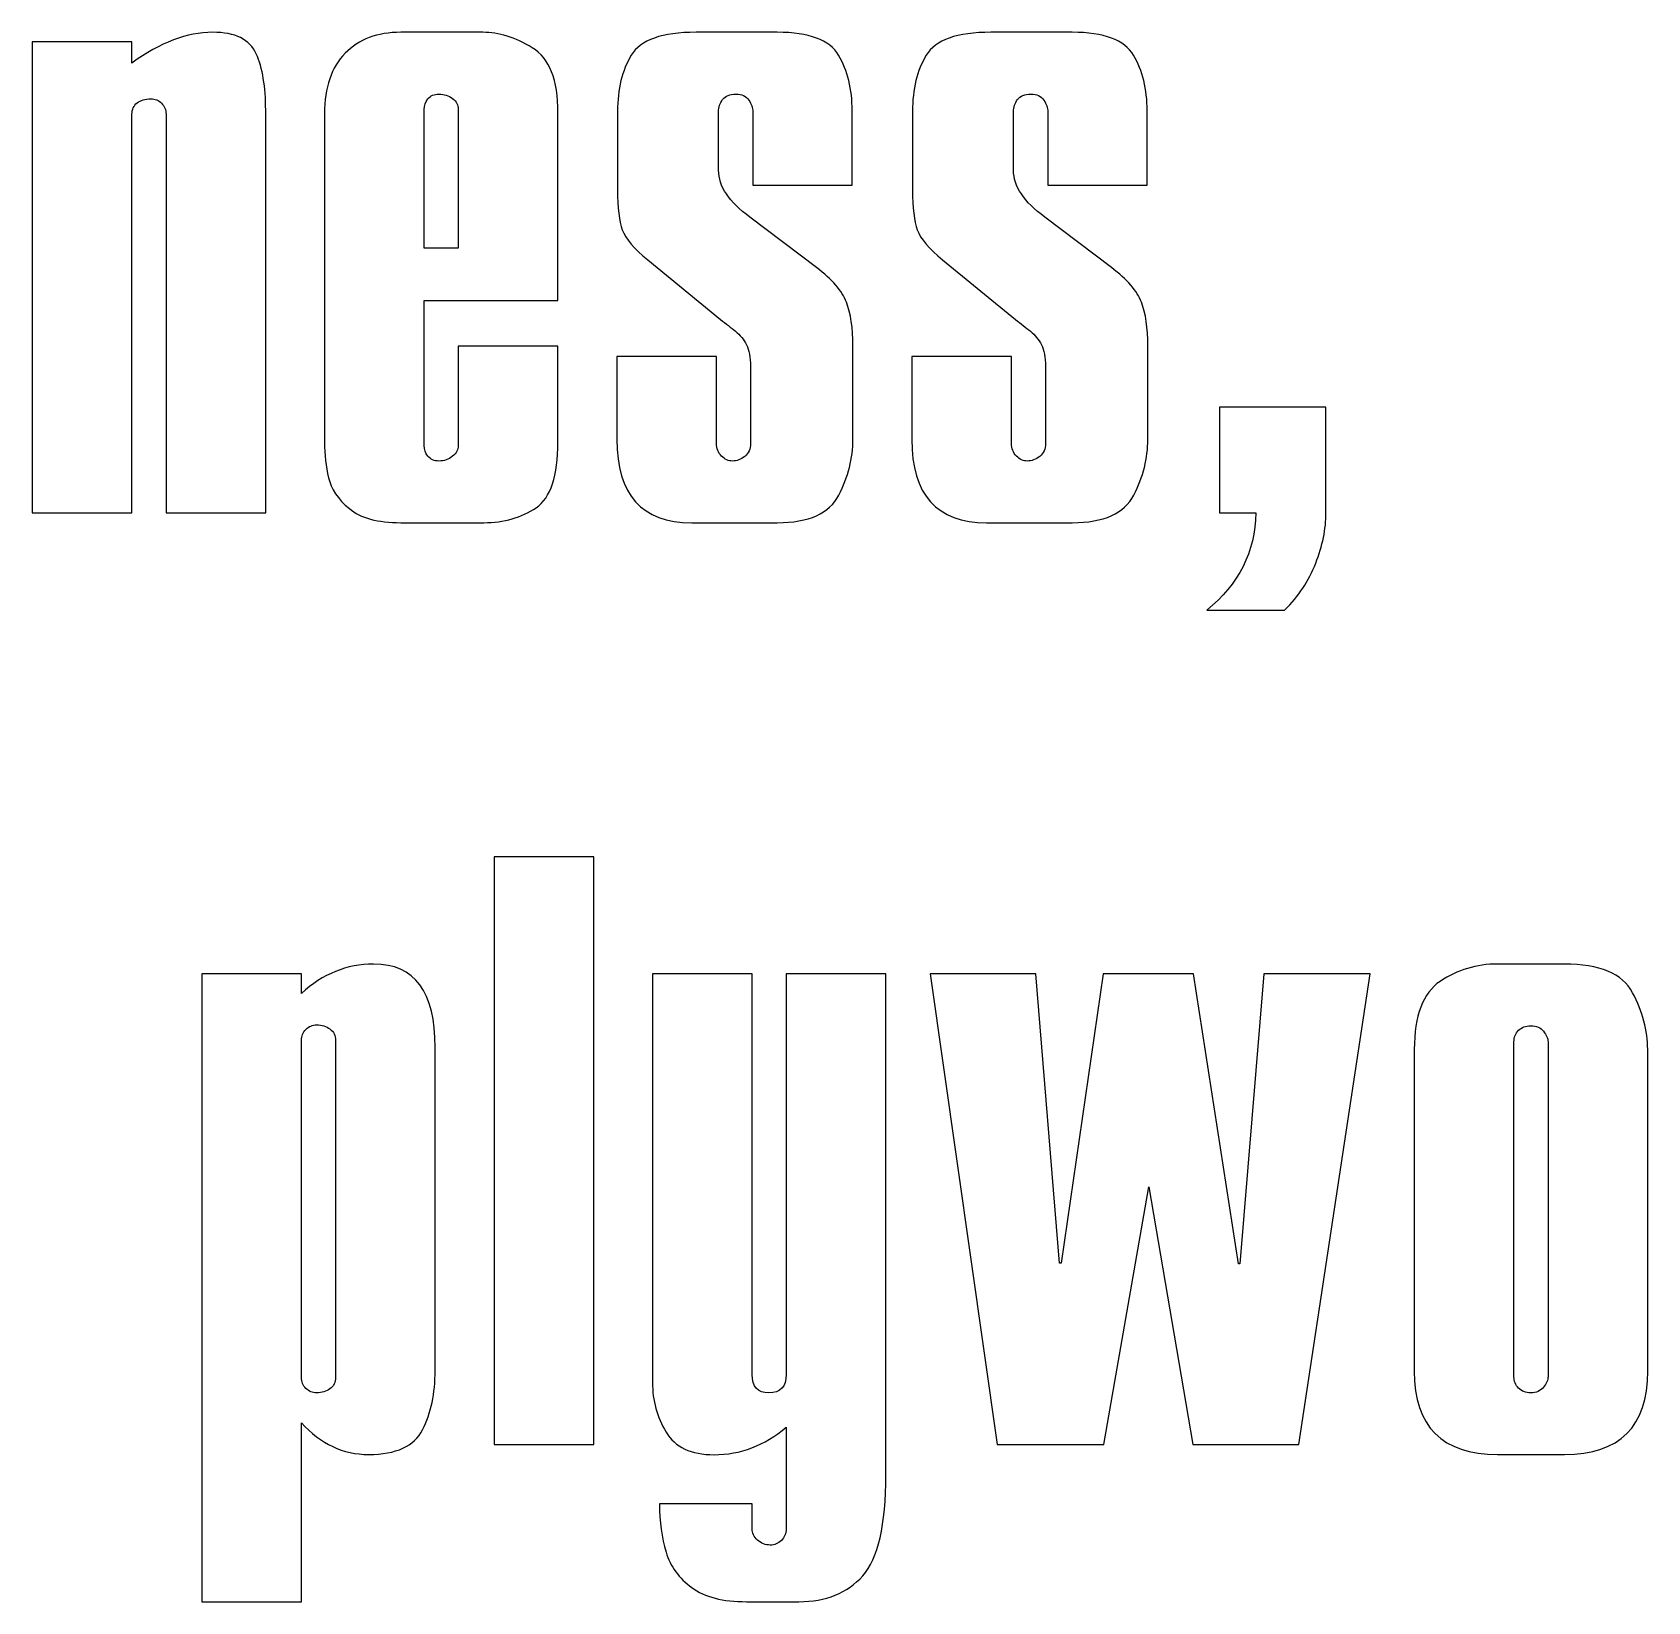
# Model space of a CAD drawing. Header units: millimetres. Extents: x -1099 to 2075, y -1295 to 1553.
# Drawn here: x 525.6 to 593.2, y 228.4 to 294.1 of the extents above; entities that cross this region are included whole.
import ezdxf

# ---------------------------------------------------------------- set-up
doc = ezdxf.new("R2010")
doc.units = ezdxf.units.MM
doc.header["$MEASUREMENT"] = 0
doc.layers.add('layer 1', color=7, linetype='Continuous')

msp = doc.modelspace()

# ---------------------------------------------------------------- linework, layer by layer
at = {"layer": 'layer 1', "color": 7}
for points, knots in [([(525.6419, 274.0007), (525.6419, 274.0007), (525.6419, 293.7113), (525.6419, 293.7113), (525.6419, 293.7113), (525.6419, 293.7113), (529.8108, 293.7113), (529.8108, 293.7113), (529.8108, 293.7113), (529.8108, 293.7113), (529.8108, 292.8316), (529.8108, 292.8316), (529.8108, 292.8316), (530.9984, 293.6869), (532.1225, 294.117), (533.1831, 294.117), (533.1831, 294.117), (534.1361, 294.117), (534.747, 293.8188), (535.0109, 293.2177), (535.0109, 293.2177), (535.2748, 292.6214), (535.4068, 291.8346), (535.4068, 290.862), (535.4068, 290.862), (535.4068, 290.862), (535.4068, 274.0007), (535.4068, 274.0007), (535.4068, 274.0007), (535.4068, 274.0007), (531.2379, 274.0007), (531.2379, 274.0007), (531.2379, 274.0007), (531.2379, 274.0007), (531.2379, 290.6909), (531.2379, 290.6909), (531.2379, 290.6909), (531.2379, 290.8718), (531.1744, 291.0233), (531.0522, 291.1455), (531.0522, 291.1455), (530.93, 291.2725), (530.7785, 291.3312), (530.5977, 291.3312), (530.5977, 291.3312), (530.368, 291.3312), (530.1774, 291.2774), (530.0307, 291.1601), (530.0307, 291.1601), (529.8841, 291.0477), (529.8108, 290.8913), (529.8108, 290.6909), (529.8108, 290.6909), (529.8108, 290.6909), (529.8108, 274.0007), (529.8108, 274.0007), (529.8108, 274.0007), (529.8108, 274.0007), (525.6419, 274.0007), (525.6419, 274.0007)], [0, 0, 0, 0, 0.0625, 0.0625, 0.0625, 0.0625, 0.125, 0.125, 0.125, 0.125, 0.1875, 0.1875, 0.1875, 0.1875, 0.25, 0.25, 0.25, 0.25, 0.3125, 0.3125, 0.3125, 0.3125, 0.375, 0.375, 0.375, 0.375, 0.4375, 0.4375, 0.4375, 0.4375, 0.5, 0.5, 0.5, 0.5, 0.5625, 0.5625, 0.5625, 0.5625, 0.625, 0.625, 0.625, 0.625, 0.6875, 0.6875, 0.6875, 0.6875, 0.75, 0.75, 0.75, 0.75, 0.8125, 0.8125, 0.8125, 0.8125, 0.875, 0.875, 0.875, 0.875, 1, 1, 1, 1]), ([(543.466, 280.9798), (543.466, 280.9798), (547.6349, 280.9798), (547.6349, 280.9798), (547.6349, 280.9798), (547.6349, 280.9798), (547.6349, 276.9624), (547.6349, 276.9624), (547.6349, 276.9624), (547.6349, 275.55), (547.3319, 274.6361), (546.721, 274.2157), (546.721, 274.2157), (546.1101, 273.8003), (545.377, 273.5902), (544.5266, 273.5902), (544.5266, 273.5902), (544.5266, 273.5902), (541.0614, 273.5902), (541.0614, 273.5902), (541.0614, 273.5902), (540.0937, 273.5902), (539.3753, 273.7857), (538.9061, 274.1815), (538.9061, 274.1815), (538.4321, 274.5725), (538.1437, 275.0075), (538.0362, 275.4718), (538.0362, 275.4718), (537.9238, 275.941), (537.87, 276.4395), (537.87, 276.9624), (537.87, 276.9624), (537.87, 276.9624), (537.87, 290.7154), (537.87, 290.7154), (537.87, 290.7154), (537.87, 291.8101), (538.1584, 292.6508), (538.7302, 293.2372), (538.7302, 293.2372), (539.302, 293.8237), (540.0791, 294.117), (541.0614, 294.117), (541.0614, 294.117), (541.0614, 294.117), (544.4972, 294.117), (544.4972, 294.117), (544.4972, 294.117), (545.1521, 294.117), (545.8412, 293.9019), (546.5597, 293.4718), (546.5597, 293.4718), (547.2781, 293.0418), (547.6349, 292.1327), (547.6349, 290.7447), (547.6349, 290.7447), (547.6349, 290.7447), (547.6349, 282.8859), (547.6349, 282.8859), (547.6349, 282.8859), (547.6349, 282.8859), (542.0389, 282.8859), (542.0389, 282.8859), (542.0389, 282.8859), (542.0389, 282.8859), (542.0389, 276.8158), (542.0389, 276.8158), (542.0389, 276.8158), (542.0389, 276.6545), (542.0927, 276.5079), (542.1953, 276.3759), (542.1953, 276.3759), (542.3028, 276.2391), (542.4543, 276.1707), (542.6547, 276.1707), (542.6547, 276.1707), (542.8649, 276.1707), (543.0555, 276.2391), (543.2216, 276.3711), (543.2216, 276.3711), (543.3829, 276.503), (543.466, 276.6496), (543.466, 276.8158), (543.466, 276.8158), (543.466, 276.8158), (543.466, 280.9798), (543.466, 280.9798)], [0, 0, 0, 0, 0.0434783, 0.0434783, 0.0434783, 0.0434783, 0.0869565, 0.0869565, 0.0869565, 0.0869565, 0.1304348, 0.1304348, 0.1304348, 0.1304348, 0.173913, 0.173913, 0.173913, 0.173913, 0.2173913, 0.2173913, 0.2173913, 0.2173913, 0.2608696, 0.2608696, 0.2608696, 0.2608696, 0.3043478, 0.3043478, 0.3043478, 0.3043478, 0.3478261, 0.3478261, 0.3478261, 0.3478261, 0.3913043, 0.3913043, 0.3913043, 0.3913043, 0.4347826, 0.4347826, 0.4347826, 0.4347826, 0.4782609, 0.4782609, 0.4782609, 0.4782609, 0.5217391, 0.5217391, 0.5217391, 0.5217391, 0.5652174, 0.5652174, 0.5652174, 0.5652174, 0.6086957, 0.6086957, 0.6086957, 0.6086957, 0.6521739, 0.6521739, 0.6521739, 0.6521739, 0.6956522, 0.6956522, 0.6956522, 0.6956522, 0.7391304, 0.7391304, 0.7391304, 0.7391304, 0.7826087, 0.7826087, 0.7826087, 0.7826087, 0.826087, 0.826087, 0.826087, 0.826087, 0.8695652, 0.8695652, 0.8695652, 0.8695652, 0.9130435, 0.9130435, 0.9130435, 0.9130435, 1, 1, 1, 1]), ([(550.0981, 280.54), (550.0981, 280.54), (554.267, 280.54), (554.267, 280.54), (554.267, 280.54), (554.267, 280.54), (554.267, 276.9087), (554.267, 276.9087), (554.267, 276.9087), (554.267, 276.6936), (554.3403, 276.5177), (554.4772, 276.3759), (554.4772, 276.3759), (554.614, 276.2391), (554.7655, 276.1707), (554.9366, 276.1707), (554.9366, 276.1707), (555.1125, 276.1707), (555.2836, 276.2342), (555.4497, 276.3613), (555.4497, 276.3613), (555.611, 276.4932), (555.6941, 276.6741), (555.6941, 276.9087), (555.6941, 276.9087), (555.6941, 276.9087), (555.6941, 280.1294), (555.6941, 280.1294), (555.6941, 280.1294), (555.6941, 280.5106), (555.6355, 280.8136), (555.523, 281.0385), (555.523, 281.0385), (555.4106, 281.2584), (555.2542, 281.449), (555.0636, 281.6005), (555.0636, 281.6005), (554.873, 281.7569), (554.6629, 281.9231), (554.4381, 282.0941), (554.4381, 282.0941), (554.4381, 282.0941), (551.3884, 284.5916), (551.3884, 284.5916), (551.3884, 284.5916), (550.8165, 285.0558), (550.4598, 285.4762), (550.3278, 285.8476), (550.3278, 285.8476), (550.1959, 286.2141), (550.1274, 286.7713), (550.1274, 287.5191), (550.1274, 287.5191), (550.1274, 287.5191), (550.1274, 290.8034), (550.1274, 290.8034), (550.1274, 290.8034), (550.1274, 291.7368), (550.318, 292.5237), (550.7041, 293.159), (550.7041, 293.159), (551.0853, 293.7993), (551.9895, 294.117), (553.4117, 294.117), (553.4117, 294.117), (553.4117, 294.117), (556.8133, 294.117), (556.8133, 294.117), (556.8133, 294.117), (558.1427, 294.117), (558.9979, 293.7944), (559.3792, 293.1542), (559.3792, 293.1542), (559.7555, 292.5139), (559.9461, 291.7368), (559.9461, 290.8327), (559.9461, 290.8327), (559.9461, 290.8327), (559.9461, 287.7243), (559.9461, 287.7243), (559.9461, 287.7243), (559.9461, 287.7243), (555.787, 287.7243), (555.787, 287.7243), (555.787, 287.7243), (555.787, 287.7243), (555.787, 290.8034), (555.787, 290.8034), (555.787, 290.8034), (555.787, 290.95), (555.7332, 291.1113), (555.6208, 291.2774), (555.6208, 291.2774), (555.5084, 291.4485), (555.3276, 291.5316), (555.0832, 291.5316), (555.0832, 291.5316), (554.8242, 291.5316), (554.6384, 291.4534), (554.526, 291.3019), (554.526, 291.3019), (554.4136, 291.1455), (554.355, 290.9793), (554.355, 290.8034), (554.355, 290.8034), (554.355, 290.8034), (554.355, 288.3401), (554.355, 288.3401), (554.355, 288.3401), (554.355, 287.6706), (554.7899, 287.0206), (555.6648, 286.3803), (555.6648, 286.3803), (555.6648, 286.3803), (558.4506, 284.269), (558.4506, 284.269), (558.4506, 284.269), (559.1104, 283.7705), (559.5258, 283.2866), (559.7066, 282.8223), (559.7066, 282.8223), (559.8874, 282.3532), (559.9754, 281.7373), (559.9754, 280.9798), (559.9754, 280.9798), (559.9754, 280.9798), (559.9754, 277.0797), (559.9754, 277.0797), (559.9754, 277.0797), (559.9754, 276.288), (559.7799, 275.5109), (559.384, 274.7436), (559.384, 274.7436), (558.9931, 273.9763), (558.1329, 273.5902), (556.8133, 273.5902), (556.8133, 273.5902), (556.8133, 273.5902), (553.2309, 273.5902), (553.2309, 273.5902), (553.2309, 273.5902), (551.144, 273.5902), (550.0981, 274.7533), (550.0981, 277.0797), (550.0981, 277.0797), (550.0981, 277.0797), (550.0981, 280.54), (550.0981, 280.54)], [0, 0, 0, 0, 0.0263158, 0.0263158, 0.0263158, 0.0263158, 0.0526316, 0.0526316, 0.0526316, 0.0526316, 0.0789474, 0.0789474, 0.0789474, 0.0789474, 0.1052632, 0.1052632, 0.1052632, 0.1052632, 0.1315789, 0.1315789, 0.1315789, 0.1315789, 0.1578947, 0.1578947, 0.1578947, 0.1578947, 0.1842105, 0.1842105, 0.1842105, 0.1842105, 0.2105263, 0.2105263, 0.2105263, 0.2105263, 0.2368421, 0.2368421, 0.2368421, 0.2368421, 0.2631579, 0.2631579, 0.2631579, 0.2631579, 0.2894737, 0.2894737, 0.2894737, 0.2894737, 0.3157895, 0.3157895, 0.3157895, 0.3157895, 0.3421053, 0.3421053, 0.3421053, 0.3421053, 0.3684211, 0.3684211, 0.3684211, 0.3684211, 0.3947368, 0.3947368, 0.3947368, 0.3947368, 0.4210526, 0.4210526, 0.4210526, 0.4210526, 0.4473684, 0.4473684, 0.4473684, 0.4473684, 0.4736842, 0.4736842, 0.4736842, 0.4736842, 0.5, 0.5, 0.5, 0.5, 0.5263158, 0.5263158, 0.5263158, 0.5263158, 0.5526316, 0.5526316, 0.5526316, 0.5526316, 0.5789474, 0.5789474, 0.5789474, 0.5789474, 0.6052632, 0.6052632, 0.6052632, 0.6052632, 0.6315789, 0.6315789, 0.6315789, 0.6315789, 0.6578947, 0.6578947, 0.6578947, 0.6578947, 0.6842105, 0.6842105, 0.6842105, 0.6842105, 0.7105263, 0.7105263, 0.7105263, 0.7105263, 0.7368421, 0.7368421, 0.7368421, 0.7368421, 0.7631579, 0.7631579, 0.7631579, 0.7631579, 0.7894737, 0.7894737, 0.7894737, 0.7894737, 0.8157895, 0.8157895, 0.8157895, 0.8157895, 0.8421053, 0.8421053, 0.8421053, 0.8421053, 0.8684211, 0.8684211, 0.8684211, 0.8684211, 0.8947368, 0.8947368, 0.8947368, 0.8947368, 0.9210526, 0.9210526, 0.9210526, 0.9210526, 0.9473684, 0.9473684, 0.9473684, 0.9473684, 1, 1, 1, 1]), ([(562.4386, 280.54), (562.4386, 280.54), (566.6075, 280.54), (566.6075, 280.54), (566.6075, 280.54), (566.6075, 280.54), (566.6075, 276.9087), (566.6075, 276.9087), (566.6075, 276.9087), (566.6075, 276.6936), (566.6808, 276.5177), (566.8177, 276.3759), (566.8177, 276.3759), (566.9545, 276.2391), (567.106, 276.1707), (567.2771, 276.1707), (567.2771, 276.1707), (567.453, 276.1707), (567.6241, 276.2342), (567.7902, 276.3613), (567.7902, 276.3613), (567.9515, 276.4932), (568.0346, 276.6741), (568.0346, 276.9087), (568.0346, 276.9087), (568.0346, 276.9087), (568.0346, 280.1294), (568.0346, 280.1294), (568.0346, 280.1294), (568.0346, 280.5106), (567.976, 280.8136), (567.8635, 281.0385), (567.8635, 281.0385), (567.7511, 281.2584), (567.5947, 281.449), (567.4041, 281.6005), (567.4041, 281.6005), (567.2135, 281.7569), (567.0034, 281.9231), (566.7786, 282.0941), (566.7786, 282.0941), (566.7786, 282.0941), (563.7289, 284.5916), (563.7289, 284.5916), (563.7289, 284.5916), (563.157, 285.0558), (562.8003, 285.4762), (562.6683, 285.8476), (562.6683, 285.8476), (562.5364, 286.2141), (562.4679, 286.7713), (562.4679, 287.5191), (562.4679, 287.5191), (562.4679, 287.5191), (562.4679, 290.8034), (562.4679, 290.8034), (562.4679, 290.8034), (562.4679, 291.7368), (562.6585, 292.5237), (563.0446, 293.159), (563.0446, 293.159), (563.4258, 293.7993), (564.33, 294.117), (565.7522, 294.117), (565.7522, 294.117), (565.7522, 294.117), (569.1538, 294.117), (569.1538, 294.117), (569.1538, 294.117), (570.4832, 294.117), (571.3384, 293.7944), (571.7197, 293.1542), (571.7197, 293.1542), (572.096, 292.5139), (572.2866, 291.7368), (572.2866, 290.8327), (572.2866, 290.8327), (572.2866, 290.8327), (572.2866, 287.7243), (572.2866, 287.7243), (572.2866, 287.7243), (572.2866, 287.7243), (568.1275, 287.7243), (568.1275, 287.7243), (568.1275, 287.7243), (568.1275, 287.7243), (568.1275, 290.8034), (568.1275, 290.8034), (568.1275, 290.8034), (568.1275, 290.95), (568.0737, 291.1113), (567.9613, 291.2774), (567.9613, 291.2774), (567.8489, 291.4485), (567.6681, 291.5316), (567.4237, 291.5316), (567.4237, 291.5316), (567.1647, 291.5316), (566.9789, 291.4534), (566.8665, 291.3019), (566.8665, 291.3019), (566.7541, 291.1455), (566.6955, 290.9793), (566.6955, 290.8034), (566.6955, 290.8034), (566.6955, 290.8034), (566.6955, 288.3401), (566.6955, 288.3401), (566.6955, 288.3401), (566.6955, 287.6706), (567.1304, 287.0206), (568.0053, 286.3803), (568.0053, 286.3803), (568.0053, 286.3803), (570.7911, 284.269), (570.7911, 284.269), (570.7911, 284.269), (571.4509, 283.7705), (571.8663, 283.2866), (572.0471, 282.8223), (572.0471, 282.8223), (572.2279, 282.3532), (572.3159, 281.7373), (572.3159, 280.9798), (572.3159, 280.9798), (572.3159, 280.9798), (572.3159, 277.0797), (572.3159, 277.0797), (572.3159, 277.0797), (572.3159, 276.288), (572.1204, 275.5109), (571.7245, 274.7436), (571.7245, 274.7436), (571.3336, 273.9763), (570.4734, 273.5902), (569.1538, 273.5902), (569.1538, 273.5902), (569.1538, 273.5902), (565.5714, 273.5902), (565.5714, 273.5902), (565.5714, 273.5902), (563.4845, 273.5902), (562.4386, 274.7533), (562.4386, 277.0797), (562.4386, 277.0797), (562.4386, 277.0797), (562.4386, 280.54), (562.4386, 280.54)], [0, 0, 0, 0, 0.0263158, 0.0263158, 0.0263158, 0.0263158, 0.0526316, 0.0526316, 0.0526316, 0.0526316, 0.0789474, 0.0789474, 0.0789474, 0.0789474, 0.1052632, 0.1052632, 0.1052632, 0.1052632, 0.1315789, 0.1315789, 0.1315789, 0.1315789, 0.1578947, 0.1578947, 0.1578947, 0.1578947, 0.1842105, 0.1842105, 0.1842105, 0.1842105, 0.2105263, 0.2105263, 0.2105263, 0.2105263, 0.2368421, 0.2368421, 0.2368421, 0.2368421, 0.2631579, 0.2631579, 0.2631579, 0.2631579, 0.2894737, 0.2894737, 0.2894737, 0.2894737, 0.3157895, 0.3157895, 0.3157895, 0.3157895, 0.3421053, 0.3421053, 0.3421053, 0.3421053, 0.3684211, 0.3684211, 0.3684211, 0.3684211, 0.3947368, 0.3947368, 0.3947368, 0.3947368, 0.4210526, 0.4210526, 0.4210526, 0.4210526, 0.4473684, 0.4473684, 0.4473684, 0.4473684, 0.4736842, 0.4736842, 0.4736842, 0.4736842, 0.5, 0.5, 0.5, 0.5, 0.5263158, 0.5263158, 0.5263158, 0.5263158, 0.5526316, 0.5526316, 0.5526316, 0.5526316, 0.5789474, 0.5789474, 0.5789474, 0.5789474, 0.6052632, 0.6052632, 0.6052632, 0.6052632, 0.6315789, 0.6315789, 0.6315789, 0.6315789, 0.6578947, 0.6578947, 0.6578947, 0.6578947, 0.6842105, 0.6842105, 0.6842105, 0.6842105, 0.7105263, 0.7105263, 0.7105263, 0.7105263, 0.7368421, 0.7368421, 0.7368421, 0.7368421, 0.7631579, 0.7631579, 0.7631579, 0.7631579, 0.7894737, 0.7894737, 0.7894737, 0.7894737, 0.8157895, 0.8157895, 0.8157895, 0.8157895, 0.8421053, 0.8421053, 0.8421053, 0.8421053, 0.8684211, 0.8684211, 0.8684211, 0.8684211, 0.8947368, 0.8947368, 0.8947368, 0.8947368, 0.9210526, 0.9210526, 0.9210526, 0.9210526, 0.9473684, 0.9473684, 0.9473684, 0.9473684, 1, 1, 1, 1]), ([(542.0389, 285.0803), (542.0389, 285.0803), (543.466, 285.0803), (543.466, 285.0803), (543.466, 285.0803), (543.466, 285.0803), (543.466, 290.8913), (543.466, 290.8913), (543.466, 290.8913), (543.466, 291.0673), (543.3878, 291.2188), (543.2265, 291.3458), (543.2265, 291.3458), (543.0652, 291.468), (542.8746, 291.5316), (542.6547, 291.5316), (542.6547, 291.5316), (542.4543, 291.5316), (542.3028, 291.4631), (542.1953, 291.3312), (542.1953, 291.3312), (542.0927, 291.1943), (542.0389, 291.0477), (542.0389, 290.8913), (542.0389, 290.8913), (542.0389, 290.8913), (542.0389, 285.0803), (542.0389, 285.0803)], [0, 0, 0, 0, 0.125, 0.125, 0.125, 0.125, 0.25, 0.25, 0.25, 0.25, 0.375, 0.375, 0.375, 0.375, 0.5, 0.5, 0.5, 0.5, 0.625, 0.625, 0.625, 0.625, 0.75, 0.75, 0.75, 0.75, 1, 1, 1, 1]), ([(575.3069, 274.0007), (575.3069, 274.0007), (575.3069, 278.4237), (575.3069, 278.4237), (575.3069, 278.4237), (575.3069, 278.4237), (579.7691, 278.4237), (579.7691, 278.4237), (579.7691, 278.4237), (579.7691, 278.4237), (579.7691, 274.0007), (579.7691, 274.0007), (579.7691, 274.0007), (579.7691, 273.3262), (579.6273, 272.6274), (579.339, 271.8943), (579.339, 271.8943), (579.0506, 271.1612), (578.6206, 270.5063), (578.039, 269.9296), (578.039, 269.9296), (578.039, 269.9296), (574.7791, 269.9296), (574.7791, 269.9296), (574.7791, 269.9296), (576.1182, 271.0097), (576.8074, 272.3683), (576.8367, 274.0007), (576.8367, 274.0007), (576.8367, 274.0007), (575.3069, 274.0007), (575.3069, 274.0007)], [0, 0, 0, 0, 0.1111111, 0.1111111, 0.1111111, 0.1111111, 0.2222222, 0.2222222, 0.2222222, 0.2222222, 0.3333333, 0.3333333, 0.3333333, 0.3333333, 0.4444444, 0.4444444, 0.4444444, 0.4444444, 0.5555556, 0.5555556, 0.5555556, 0.5555556, 0.6666667, 0.6666667, 0.6666667, 0.6666667, 0.7777778, 0.7777778, 0.7777778, 0.7777778, 1, 1, 1, 1]), ([(544.9615, 234.9998), (544.9615, 234.9998), (544.9615, 259.6075), (544.9615, 259.6075), (544.9615, 259.6075), (544.9615, 259.6075), (549.1304, 259.6075), (549.1304, 259.6075), (549.1304, 259.6075), (549.1304, 259.6075), (549.1304, 234.9998), (549.1304, 234.9998), (549.1304, 234.9998), (549.1304, 234.9998), (544.9615, 234.9998), (544.9615, 234.9998)], [0, 0, 0, 0, 0.2, 0.2, 0.2, 0.2, 0.4, 0.4, 0.4, 0.4, 0.6, 0.6, 0.6, 0.6, 1, 1, 1, 1]), ([(532.7334, 228.4263), (532.7334, 228.4263), (532.7334, 254.7104), (532.7334, 254.7104), (532.7334, 254.7104), (532.7334, 254.7104), (536.9023, 254.7104), (536.9023, 254.7104), (536.9023, 254.7104), (536.9023, 254.7104), (536.9023, 253.8845), (536.9023, 253.8845), (536.9023, 253.8845), (537.7967, 254.7055), (538.7986, 255.1161), (539.9227, 255.1161), (539.9227, 255.1161), (541.6381, 255.1161), (542.4983, 253.9529), (542.4983, 251.6216), (542.4983, 251.6216), (542.4983, 251.6216), (542.4983, 238.1033), (542.4983, 238.1033), (542.4983, 238.1033), (542.4983, 237.1453), (542.3224, 236.3194), (541.9705, 235.6254), (541.9705, 235.6254), (541.6235, 234.9363), (540.8708, 234.5893), (539.7125, 234.5893), (539.7125, 234.5893), (538.6471, 234.5893), (537.7087, 235.0291), (536.9023, 235.9088), (536.9023, 235.9088), (536.9023, 235.9088), (536.9023, 228.4263), (536.9023, 228.4263), (536.9023, 228.4263), (536.9023, 228.4263), (532.7334, 228.4263), (532.7334, 228.4263)], [0, 0, 0, 0, 0.0833333, 0.0833333, 0.0833333, 0.0833333, 0.1666667, 0.1666667, 0.1666667, 0.1666667, 0.25, 0.25, 0.25, 0.25, 0.3333333, 0.3333333, 0.3333333, 0.3333333, 0.4166667, 0.4166667, 0.4166667, 0.4166667, 0.5, 0.5, 0.5, 0.5, 0.5833333, 0.5833333, 0.5833333, 0.5833333, 0.6666667, 0.6666667, 0.6666667, 0.6666667, 0.75, 0.75, 0.75, 0.75, 0.8333333, 0.8333333, 0.8333333, 0.8333333, 1, 1, 1, 1]), ([(583.4639, 238.0739), (583.4639, 238.0739), (583.4639, 251.5385), (583.4639, 251.5385), (583.4639, 251.5385), (583.4639, 252.9607), (583.8256, 253.9089), (584.544, 254.3927), (584.544, 254.3927), (585.2673, 254.8766), (586.0689, 255.1161), (586.9486, 255.1161), (586.9486, 255.1161), (586.9486, 255.1161), (589.7441, 255.1161), (589.7441, 255.1161), (589.7441, 255.1161), (591.2201, 255.1161), (592.1731, 254.7153), (592.5934, 253.9187), (592.5934, 253.9187), (593.0186, 253.122), (593.2288, 252.3303), (593.2288, 251.5385), (593.2288, 251.5385), (593.2288, 251.5385), (593.2288, 238.0739), (593.2288, 238.0739), (593.2288, 238.0739), (593.2288, 235.7524), (592.0656, 234.5893), (589.7441, 234.5893), (589.7441, 234.5893), (589.7441, 234.5893), (586.9486, 234.5893), (586.9486, 234.5893), (586.9486, 234.5893), (584.6271, 234.5893), (583.4639, 235.7524), (583.4639, 238.0739)], [0, 0, 0, 0, 0.0909091, 0.0909091, 0.0909091, 0.0909091, 0.1818182, 0.1818182, 0.1818182, 0.1818182, 0.2727273, 0.2727273, 0.2727273, 0.2727273, 0.3636364, 0.3636364, 0.3636364, 0.3636364, 0.4545455, 0.4545455, 0.4545455, 0.4545455, 0.5454545, 0.5454545, 0.5454545, 0.5454545, 0.6363636, 0.6363636, 0.6363636, 0.6363636, 0.7272727, 0.7272727, 0.7272727, 0.7272727, 0.8181818, 0.8181818, 0.8181818, 0.8181818, 1, 1, 1, 1]), ([(551.8819, 232.5268), (551.8819, 232.5268), (555.7576, 232.5268), (555.7576, 232.5268), (555.7576, 232.5268), (555.7576, 232.5268), (555.7576, 231.4711), (555.7576, 231.4711), (555.7576, 231.4711), (555.7576, 231.305), (555.8358, 231.1486), (555.9873, 231.0068), (555.9873, 231.0068), (556.1388, 230.87), (556.3148, 230.7967), (556.5151, 230.7967), (556.5151, 230.7967), (556.696, 230.7967), (556.8524, 230.8602), (556.9843, 230.9922), (556.9843, 230.9922), (557.1163, 231.1193), (557.1847, 231.2805), (557.1847, 231.4711), (557.1847, 231.4711), (557.1847, 231.4711), (557.1847, 235.728), (557.1847, 235.728), (557.1847, 235.728), (556.2805, 234.9656), (555.2738, 234.5795), (554.1643, 234.5795), (554.1643, 234.5795), (553.2015, 234.5795), (552.532, 234.8972), (552.1556, 235.5227), (552.1556, 235.5227), (551.7793, 236.1532), (551.5887, 236.8472), (551.5887, 237.6047), (551.5887, 237.6047), (551.5887, 237.6047), (551.5887, 254.7104), (551.5887, 254.7104), (551.5887, 254.7104), (551.5887, 254.7104), (555.7576, 254.7104), (555.7576, 254.7104), (555.7576, 254.7104), (555.7576, 254.7104), (555.7576, 237.9371), (555.7576, 237.9371), (555.7576, 237.9371), (555.7576, 237.4239), (555.9922, 237.1698), (556.4565, 237.1698), (556.4565, 237.1698), (556.9403, 237.1698), (557.1847, 237.4239), (557.1847, 237.9371), (557.1847, 237.9371), (557.1847, 237.9371), (557.1847, 254.7104), (557.1847, 254.7104), (557.1847, 254.7104), (557.1847, 254.7104), (561.3536, 254.7104), (561.3536, 254.7104), (561.3536, 254.7104), (561.3536, 254.7104), (561.3536, 233.7389), (561.3536, 233.7389), (561.3536, 233.7389), (561.3536, 231.6373), (561.031, 230.2298), (560.3859, 229.5064), (560.3859, 229.5064), (559.7408, 228.788), (558.8513, 228.4263), (557.7174, 228.4263), (557.7174, 228.4263), (557.7174, 228.4263), (555.5181, 228.4263), (555.5181, 228.4263), (555.5181, 228.4263), (554.5358, 228.4263), (553.7733, 228.6218), (553.2357, 229.0177), (553.2357, 229.0177), (552.6981, 229.4087), (552.3365, 229.9023), (552.1556, 230.5035), (552.1556, 230.5035), (551.9748, 231.0997), (551.8819, 231.7742), (551.8819, 232.5268)], [0, 0, 0, 0, 0.04, 0.04, 0.04, 0.04, 0.08, 0.08, 0.08, 0.08, 0.12, 0.12, 0.12, 0.12, 0.16, 0.16, 0.16, 0.16, 0.2, 0.2, 0.2, 0.2, 0.24, 0.24, 0.24, 0.24, 0.28, 0.28, 0.28, 0.28, 0.32, 0.32, 0.32, 0.32, 0.36, 0.36, 0.36, 0.36, 0.4, 0.4, 0.4, 0.4, 0.44, 0.44, 0.44, 0.44, 0.48, 0.48, 0.48, 0.48, 0.52, 0.52, 0.52, 0.52, 0.56, 0.56, 0.56, 0.56, 0.6, 0.6, 0.6, 0.6, 0.64, 0.64, 0.64, 0.64, 0.68, 0.68, 0.68, 0.68, 0.72, 0.72, 0.72, 0.72, 0.76, 0.76, 0.76, 0.76, 0.8, 0.8, 0.8, 0.8, 0.84, 0.84, 0.84, 0.84, 0.88, 0.88, 0.88, 0.88, 0.92, 0.92, 0.92, 0.92, 1, 1, 1, 1]), ([(566.0161, 234.9998), (566.0161, 234.9998), (563.201, 254.7104), (563.201, 254.7104), (563.201, 254.7104), (563.201, 254.7104), (567.6338, 254.7104), (567.6338, 254.7104), (567.6338, 254.7104), (567.6338, 254.7104), (568.6259, 242.5947), (568.6259, 242.5947), (568.6259, 242.5947), (568.6259, 242.5947), (568.6846, 242.5947), (568.6846, 242.5947), (568.6846, 242.5947), (568.6846, 242.5947), (570.4489, 254.7104), (570.4489, 254.7104), (570.4489, 254.7104), (570.4489, 254.7104), (574.2268, 254.7104), (574.2268, 254.7104), (574.2268, 254.7104), (574.2268, 254.7104), (576.1036, 242.5654), (576.1036, 242.5654), (576.1036, 242.5654), (576.1036, 242.5654), (576.1622, 242.5654), (576.1622, 242.5654), (576.1622, 242.5654), (576.1622, 242.5654), (577.1641, 254.7104), (577.1641, 254.7104), (577.1641, 254.7104), (577.1641, 254.7104), (581.6165, 254.7104), (581.6165, 254.7104), (581.6165, 254.7104), (581.6165, 254.7104), (578.6303, 234.9998), (578.6303, 234.9998), (578.6303, 234.9998), (578.6303, 234.9998), (574.1975, 234.9998), (574.1975, 234.9998), (574.1975, 234.9998), (574.1975, 234.9998), (572.3501, 245.791), (572.3501, 245.791), (572.3501, 245.791), (572.3501, 245.791), (570.4734, 234.9998), (570.4734, 234.9998), (570.4734, 234.9998), (570.4734, 234.9998), (566.0161, 234.9998), (566.0161, 234.9998)], [0, 0, 0, 0, 0.0625, 0.0625, 0.0625, 0.0625, 0.125, 0.125, 0.125, 0.125, 0.1875, 0.1875, 0.1875, 0.1875, 0.25, 0.25, 0.25, 0.25, 0.3125, 0.3125, 0.3125, 0.3125, 0.375, 0.375, 0.375, 0.375, 0.4375, 0.4375, 0.4375, 0.4375, 0.5, 0.5, 0.5, 0.5, 0.5625, 0.5625, 0.5625, 0.5625, 0.625, 0.625, 0.625, 0.625, 0.6875, 0.6875, 0.6875, 0.6875, 0.75, 0.75, 0.75, 0.75, 0.8125, 0.8125, 0.8125, 0.8125, 0.875, 0.875, 0.875, 0.875, 1, 1, 1, 1]), ([(536.9023, 251.9149), (536.9023, 251.9149), (536.9023, 237.8149), (536.9023, 237.8149), (536.9023, 237.8149), (536.9023, 237.6341), (536.9658, 237.4777), (537.088, 237.3555), (537.088, 237.3555), (537.2102, 237.2333), (537.3617, 237.1698), (537.5425, 237.1698), (537.5425, 237.1698), (537.7527, 237.1698), (537.9384, 237.2235), (538.0948, 237.3359), (538.0948, 237.3359), (538.2512, 237.4484), (538.3294, 237.6096), (538.3294, 237.8149), (538.3294, 237.8149), (538.3294, 237.8149), (538.3294, 251.9149), (538.3294, 251.9149), (538.3294, 251.9149), (538.3294, 252.125), (538.2512, 252.2863), (538.0948, 252.3987), (538.0948, 252.3987), (537.9384, 252.5111), (537.7527, 252.5698), (537.5425, 252.5698), (537.5425, 252.5698), (537.3617, 252.5698), (537.2102, 252.5062), (537.088, 252.384), (537.088, 252.384), (536.9658, 252.257), (536.9023, 252.1055), (536.9023, 251.9149)], [0, 0, 0, 0, 0.0909091, 0.0909091, 0.0909091, 0.0909091, 0.1818182, 0.1818182, 0.1818182, 0.1818182, 0.2727273, 0.2727273, 0.2727273, 0.2727273, 0.3636364, 0.3636364, 0.3636364, 0.3636364, 0.4545455, 0.4545455, 0.4545455, 0.4545455, 0.5454545, 0.5454545, 0.5454545, 0.5454545, 0.6363636, 0.6363636, 0.6363636, 0.6363636, 0.7272727, 0.7272727, 0.7272727, 0.7272727, 0.8181818, 0.8181818, 0.8181818, 0.8181818, 1, 1, 1, 1]), ([(587.6328, 251.8611), (587.6328, 251.8611), (587.6328, 237.8442), (587.6328, 237.8442), (587.6328, 237.8442), (587.6328, 237.6536), (587.6963, 237.4972), (587.8283, 237.3653), (587.8283, 237.3653), (587.9603, 237.2333), (588.1264, 237.1698), (588.3317, 237.1698), (588.3317, 237.1698), (588.5663, 237.1698), (588.7471, 237.248), (588.8693, 237.4044), (588.8693, 237.4044), (588.9964, 237.5608), (589.0599, 237.7074), (589.0599, 237.8442), (589.0599, 237.8442), (589.0599, 237.8442), (589.0599, 251.8611), (589.0599, 251.8611), (589.0599, 251.8611), (589.0599, 251.9979), (588.9964, 252.1446), (588.8742, 252.301), (588.8742, 252.301), (588.752, 252.4574), (588.5712, 252.5307), (588.3317, 252.5307), (588.3317, 252.5307), (588.1264, 252.5307), (587.9603, 252.4671), (587.8283, 252.3449), (587.8283, 252.3449), (587.6963, 252.2179), (587.6328, 252.0566), (587.6328, 251.8611)], [0, 0, 0, 0, 0.0909091, 0.0909091, 0.0909091, 0.0909091, 0.1818182, 0.1818182, 0.1818182, 0.1818182, 0.2727273, 0.2727273, 0.2727273, 0.2727273, 0.3636364, 0.3636364, 0.3636364, 0.3636364, 0.4545455, 0.4545455, 0.4545455, 0.4545455, 0.5454545, 0.5454545, 0.5454545, 0.5454545, 0.6363636, 0.6363636, 0.6363636, 0.6363636, 0.7272727, 0.7272727, 0.7272727, 0.7272727, 0.8181818, 0.8181818, 0.8181818, 0.8181818, 1, 1, 1, 1])]:
    msp.add_open_spline(points, degree=3, knots=knots, dxfattribs=at)

doc.saveas('drawing.dxf')
